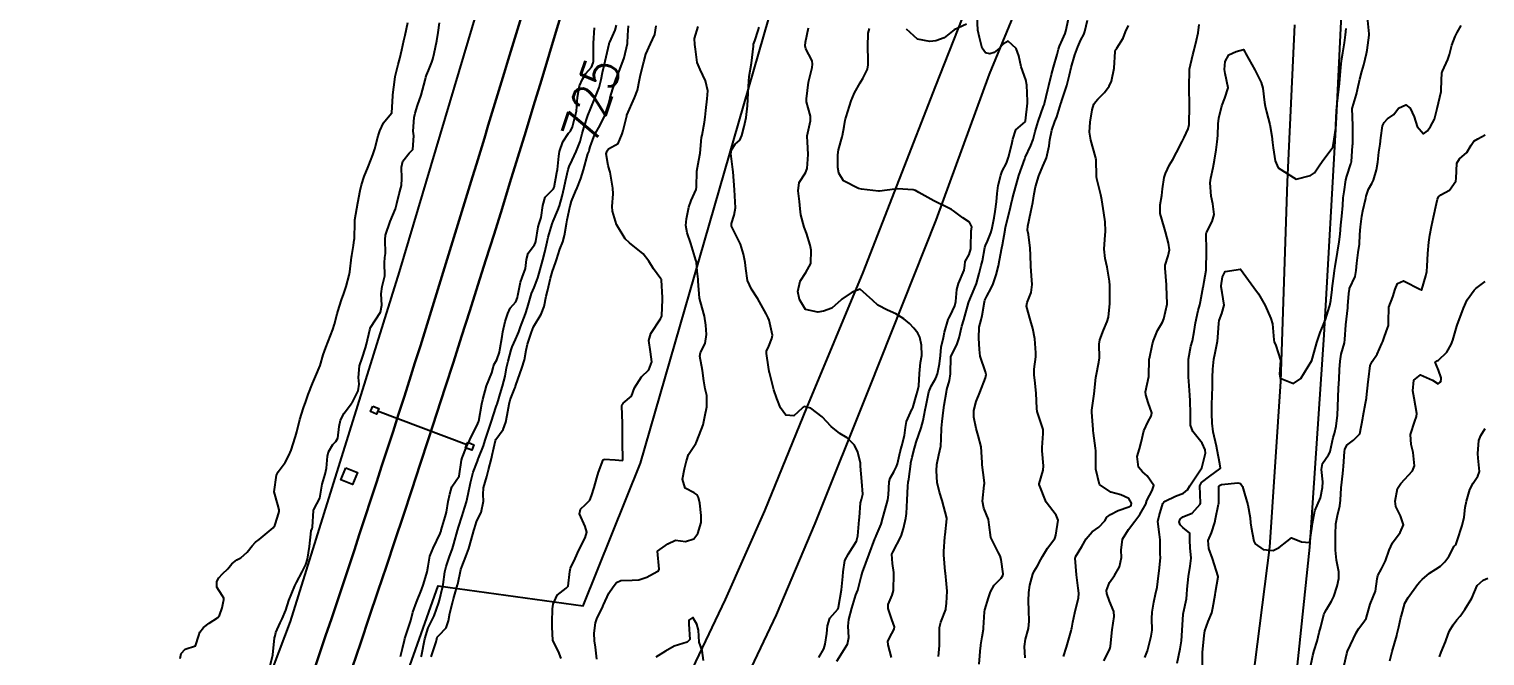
# Model space of a CAD drawing. Header units: metres. Extents: x 318500 to 325275, y 7408834 to 7428799.
# Drawn here: x 321643.6 to 321804.4, y 7416107.5 to 7416176.7 of the extents above; entities that cross this region are included whole.
import ezdxf
from ezdxf.enums import TextEntityAlignment as Align

# ---------------------------------------------------------------- set-up
doc = ezdxf.new("R2010")
doc.units = ezdxf.units.M
doc.header["$MEASUREMENT"] = 0
for name, color, linetype in [('Armário', 45, 'Continuous'), ('Cotas', 45, 'Continuous'), ('Curvas de Nivel 1m', 11, 'Continuous'), ('Curvas de Nivel 5m', 15, 'Continuous'), ('Divisas', 45, 'Continuous'), ('Linha Férrea', 20, 'Continuous'), ('Pórticos', 45, 'Continuous'), ('Vias Primárias', 230, 'Continuous')]:
    doc.layers.add(name, color=color, linetype=linetype)
doc.styles.add('Style-STANDARD', font='STANDARD.shx')

msp = doc.modelspace()

# ---------------------------------------------------------------- linework, layer by layer
at = {"layer": 'Armário'}
msp.add_lwpolyline([(321678.55, 7416128.3), (321679.83, 7416127.78), (321679.29, 7416126.46), (321678.02, 7416126.97)], close=True, dxfattribs=at)
at = {"layer": 'Curvas de Nivel 1m', "flags": 128}
for points, elevation in [([(321744.02, 7416107.47), (321744.12, 7416108.67), (321744.12, 7416109.39), (321744.14, 7416110.67), (321744.27, 7416111.26), (321744.83, 7416112.66), (321744.84, 7416112.71), (321744.9, 7416113.33), (321744.98, 7416114.66), (321744.92, 7416115.47), (321744.78, 7416116.66), (321744.76, 7416116.85), (321744.6, 7416118.66), (321744.6, 7416119.04), (321744.74, 7416120.66), (321744.76, 7416120.9), (321744.96, 7416122.66), (321744.95, 7416122.73), (321744.41, 7416124.67), (321744.14, 7416125.59), (321743.89, 7416126.67), (321743.79, 7416127.97), (321743.85, 7416128.67), (321744.07, 7416129.72), (321744.27, 7416130.67), (321744.32, 7416131.48), (321744.36, 7416132.67), (321744.43, 7416133.4), (321744.57, 7416134.67), (321744.64, 7416135.21), (321744.89, 7416136.66), (321744.95, 7416136.92), (321745.22, 7416137.91), (321745.34, 7416138.66), (321745.38, 7416140.54), (321745.41, 7416140.66), (321746.04, 7416141.88), (321746.29, 7416142.64), (321746.6, 7416143.94), (321746.81, 7416144.64), (321746.93, 7416145.02), (321747.34, 7416146.5), (321747.37, 7416146.6), (321747.38, 7416146.63), (321747.98, 7416148), (321748.21, 7416148.62), (321748.53, 7416149.76), (321748.75, 7416150.61), (321748.87, 7416151.14), (321749.15, 7416152.6), (321749.2, 7416152.82), (321749.43, 7416153.31), (321749.82, 7416154.22), (321749.93, 7416154.6), (321750.18, 7416155.88), (321750.3, 7416156.59), (321750.44, 7416157.64), (321750.52, 7416158.59), (321750.63, 7416159.47), (321750.91, 7416160.59), (321751.07, 7416161.05), (321751.54, 7416161.93), (321751.77, 7416162.58), (321752.12, 7416164.02), (321752.24, 7416164.57), (321752.55, 7416165.61), (321753.61, 7416166.49), (321753.63, 7416166.53), (321753.64, 7416166.55), (321753.65, 7416166.59), (321753.84, 7416168.55), (321753.85, 7416168.76), (321753.77, 7416170.55), (321753.67, 7416171.11), (321753.16, 7416172.56), (321752.91, 7416173.77), (321752.62, 7416174.57), (321751.72, 7416175.4), (321751.2, 7416175.11), (321750.74, 7416174.59), (321750.16, 7416174.14), (321749.7, 7416174.01), (321749.21, 7416174.11), (321748.83, 7416174.61), (321748.55, 7416175.8), (321748.37, 7416176.62), (321748.29, 7416178.1)], 732), ([(321748.53, 7416106.6), (321748.68, 7416108.45), (321748.7, 7416108.6), (321748.71, 7416108.73), (321748.85, 7416109.64), (321748.98, 7416110.48), (321748.99, 7416110.6), (321749.09, 7416112.39), (321749.13, 7416112.6), (321749.56, 7416113.94), (321749.77, 7416114.59), (321750.19, 7416115.32), (321750.93, 7416116.1), (321751.13, 7416116.39), (321751.15, 7416116.58), (321750.96, 7416118.15), (321750.85, 7416118.58), (321750.66, 7416118.9), (321749.79, 7416120.59), (321749.62, 7416121.99), (321749.53, 7416122.59), (321749.04, 7416123.84), (321748.88, 7416124.6), (321749.07, 7416126.37), (321749.12, 7416126.55), (321749.12, 7416126.6), (321749.08, 7416126.93), (321748.85, 7416128.6), (321748.85, 7416128.86), (321748.72, 7416130.61), (321748.39, 7416131.86), (321748.18, 7416132.61), (321747.92, 7416133.87), (321747.91, 7416134.62), (321748.2, 7416135.61), (321748.59, 7416136.61), (321749.23, 7416138.21), (321749.3, 7416138.6), (321749.23, 7416138.9), (321748.62, 7416140.61), (321748.54, 7416141.34), (321748.46, 7416142.61), (321748.52, 7416143.83), (321748.72, 7416144.61), (321748.84, 7416145.09), (321749.09, 7416146.6), (321749.15, 7416146.8), (321749.35, 7416147.24), (321749.84, 7416148.12), (321750.06, 7416148.59), (321750.38, 7416149.59), (321750.64, 7416150.59), (321750.76, 7416151.22), (321751.03, 7416152.58), (321751.09, 7416152.92), (321751.37, 7416154.58), (321751.38, 7416154.65), (321751.45, 7416154.99), (321751.86, 7416156.57), (321752.17, 7416157.89), (321752.35, 7416158.57), (321752.59, 7416159.49), (321752.88, 7416160.56), (321753.55, 7416162.42), (321753.61, 7416162.55), (321754.24, 7416163.87), (321754.47, 7416164.54), (321754.71, 7416165.41), (321755.05, 7416166.53), (321755.63, 7416168.2), (321755.72, 7416168.43), (321755.75, 7416168.52), (321756.11, 7416170.06), (321756.21, 7416170.51), (321756.49, 7416171.7), (321756.71, 7416172.51), (321757.14, 7416173.94), (321757.29, 7416174.51), (321757.38, 7416174.84), (321757.73, 7416175.59), (321758, 7416176.23), (321758.08, 7416176.49), (321758.4, 7416177.85)], 733), ([(321770.4, 7416106.73), (321770.72, 7416108.31), (321770.85, 7416109.19), (321770.95, 7416110.31), (321771.06, 7416112.14), (321771.08, 7416112.31), (321771.4, 7416113.82), (321771.45, 7416114.3), (321771.49, 7416114.87), (321771.64, 7416116.3), (321771.83, 7416117.43), (321771.95, 7416118.3), (321771.84, 7416119.44), (321771.8, 7416120.3), (321771.77, 7416121.06), (321771.01, 7416121.7), (321770.7, 7416122), (321770.62, 7416122.32), (321770.71, 7416122.63), (321771.03, 7416122.87), (321772.05, 7416123.28), (321772.94, 7416124.28), (321772.95, 7416124.39), (321772.89, 7416126.28), (321773.08, 7416126.68), (321774.01, 7416127.35), (321775.1, 7416128.18), (321775.16, 7416128.26), (321775.11, 7416128.72), (321774.82, 7416130.26), (321774.72, 7416130.68), (321774.35, 7416132.27), (321774.24, 7416133.2), (321774.2, 7416134.27), (321774.21, 7416135.25), (321774.26, 7416136.27), (321774.28, 7416137.21), (321774.3, 7416138.27), (321774.34, 7416139.18), (321774.43, 7416140.27), (321774.57, 7416140.97), (321774.83, 7416142.26), (321774.88, 7416142.68), (321774.99, 7416144.26), (321775.04, 7416144.54), (321775.33, 7416145.33), (321775.58, 7416146.26), (321775.36, 7416147.63), (321775.25, 7416148.26), (321775.25, 7416148.38), (321775.39, 7416149.36), (321775.7, 7416149.95), (321777.4, 7416150.23), (321778.85, 7416148.21), (321779.36, 7416147.51), (321780.12, 7416146.19), (321780.75, 7416144.76), (321780.91, 7416144.18), (321781.08, 7416142.4), (321781.11, 7416142.18), (321781.28, 7416141.78), (321781.81, 7416140.17), (321781.69, 7416138.62), (321781.75, 7416138.17), (321783.23, 7416137.6), (321784.05, 7416138.14), (321785.26, 7416140.12), (321785.7, 7416141.7), (321785.82, 7416142.11), (321786.2, 7416143.22), (321786.55, 7416144.11), (321786.76, 7416144.67), (321787.21, 7416146.1), (321787.24, 7416146.2), (321787.35, 7416146.77), (321787.49, 7416147.98), (321787.5, 7416148.1), (321787.73, 7416149.76), (321787.77, 7416150.09), (321787.84, 7416150.53), (321788.09, 7416152.09), (321788.27, 7416153.25), (321788.38, 7416154.09), (321788.48, 7416155.07), (321788.57, 7416156.08), (321788.67, 7416157.26), (321788.74, 7416158.08), (321788.83, 7416158.76), (321789.02, 7416160.08), (321789.11, 7416160.5), (321789.56, 7416161.85), (321789.62, 7416162.01), (321789.63, 7416162.07), (321789.77, 7416163.87), (321789.78, 7416164.07), (321789.78, 7416165.89), (321789.78, 7416166.07), (321789.73, 7416167.97), (321789.74, 7416168.07), (321790.18, 7416169.54), (321790.31, 7416170.06), (321790.55, 7416171.19), (321790.78, 7416172.06), (321790.99, 7416172.77), (321791.31, 7416174.05), (321791.37, 7416174.41), (321791.6, 7416176.05), (321791.59, 7416176.2), (321791.41, 7416178.05)], 738), ([(321660.26, 7416107.24), (321660.36, 7416107.78), (321660.81, 7416108.25), (321661.95, 7416108.63), (321662.33, 7416109.76), (321662.44, 7416110.15), (321662.84, 7416110.64), (321663.47, 7416111.13), (321664.37, 7416111.73), (321664.6, 7416111.99), (321664.88, 7416112.83), (321665.05, 7416113.55), (321665.09, 7416113.72), (321665.08, 7416113.91), (321664.89, 7416114.18), (321664.29, 7416115.11), (321664.29, 7416115.73), (321664.51, 7416116.14), (321664.92, 7416116.57), (321665.51, 7416117.14), (321665.96, 7416117.7), (321666.53, 7416118.11), (321666.95, 7416118.35), (321667.67, 7416118.97), (321668.2, 7416119.68), (321668.57, 7416120.08), (321668.98, 7416120.37), (321670.52, 7416121.65), (321670.72, 7416121.92), (321671.01, 7416122.85), (321671.18, 7416123.47), (321671.2, 7416123.64), (321671.03, 7416124.2), (321670.65, 7416125.65), (321670.91, 7416127.48), (321670.97, 7416127.64), (321671, 7416127.71), (321671.07, 7416127.83), (321671.84, 7416128.88), (321672.27, 7416129.63), (321672.5, 7416130.24), (321672.97, 7416131.62), (321673.01, 7416131.74), (321673.14, 7416132.25), (321673.49, 7416133.61), (321673.87, 7416134.91), (321674.12, 7416135.61), (321674.4, 7416136.39), (321674.86, 7416137.6), (321675.22, 7416138.37), (321675.73, 7416139.58), (321676.07, 7416140.76), (321676.34, 7416141.57), (321676.6, 7416142.24), (321677.12, 7416143.56), (321677.3, 7416144.13), (321677.59, 7416145.28), (321677.66, 7416145.56), (321678.06, 7416146.82), (321678.32, 7416147.55), (321678.59, 7416148.31), (321678.91, 7416149.54), (321678.98, 7416149.94), (321679.18, 7416151.54), (321679.21, 7416151.72), (321679.41, 7416152.84), (321679.49, 7416153.46), (321679.5, 7416153.54), (321679.54, 7416155.44), (321679.55, 7416155.54), (321679.56, 7416155.65), (321679.89, 7416157.53), (321680.13, 7416158.89), (321680.29, 7416159.53), (321680.6, 7416160.44), (321681.02, 7416161.52), (321681.54, 7416162.83), (321681.76, 7416163.51), (321682.14, 7416164.93), (321682.3, 7416165.5), (321682.71, 7416166.38), (321683.61, 7416167.43), (321683.63, 7416167.46), (321683.63, 7416167.48), (321683.75, 7416169.36), (321683.76, 7416169.48), (321683.96, 7416171.17), (321684.02, 7416171.48), (321684.33, 7416172.82), (321684.51, 7416173.47), (321684.73, 7416174.44), (321684.96, 7416175.47), (321685.12, 7416176.06), (321685.4, 7416177.46)], 722), ([(321670.15, 7416106.29), (321670.48, 7416107.64), (321670.69, 7416109.51), (321670.72, 7416109.64), (321670.74, 7416109.73), (321670.84, 7416110.1), (321671.31, 7416111.17), (321671.54, 7416111.63), (321671.93, 7416112.57), (321672.27, 7416113.62), (321672.91, 7416115.26), (321673.02, 7416115.49), (321673.09, 7416115.61), (321673.73, 7416116.8), (321674.14, 7416117.6), (321674.34, 7416118.2), (321674.54, 7416119.59), (321674.72, 7416121.33), (321674.82, 7416121.59), (321674.86, 7416121.73), (321674.99, 7416123.59), (321674.99, 7416123.62), (321675.02, 7416123.68), (321675.67, 7416124.95), (321675.8, 7416125.58), (321675.96, 7416126.48), (321676.27, 7416127.57), (321676.42, 7416128.23), (321676.53, 7416129.57), (321676.63, 7416130.04), (321677.12, 7416130.86), (321677.47, 7416131.21), (321677.66, 7416131.55), (321677.83, 7416132.86), (321677.98, 7416133.55), (321678.39, 7416134.32), (321679.18, 7416135.4), (321679.24, 7416135.47), (321679.3, 7416135.54), (321679.93, 7416136.79), (321680.02, 7416137.53), (321679.96, 7416138.27), (321680.05, 7416139.53), (321680.37, 7416140.4), (321680.73, 7416141.52), (321680.84, 7416141.94), (321681.19, 7416143.51), (321681.29, 7416143.78), (321682.38, 7416145.49), (321682.55, 7416146.26), (321682.46, 7416147.49), (321682.56, 7416148.29), (321682.86, 7416149.49), (321682.83, 7416150.93), (321682.88, 7416151.49), (321682.93, 7416151.96), (321682.89, 7416153.49), (321682.95, 7416153.97), (321683.45, 7416155.48), (321684.03, 7416156.9), (321684.19, 7416157.47), (321684.44, 7416158.52), (321684.7, 7416159.47), (321684.76, 7416160.22), (321684.69, 7416161.47), (321684.84, 7416162.16), (321685.55, 7416163.03), (321685.94, 7416163.45), (321686.06, 7416164.96), (321686.01, 7416165.45), (321686.1, 7416166.95), (321686.21, 7416167.45), (321686.48, 7416168.3), (321686.87, 7416169.44), (321687.32, 7416171.1), (321687.39, 7416171.43), (321687.46, 7416171.64), (321687.67, 7416172.14), (321688.05, 7416173.06), (321688.15, 7416173.42), (321688.3, 7416174.03), (321688.61, 7416175.42), (321688.77, 7416176.37), (321688.92, 7416177.41)], 723), ([(321684.59, 7416107.45), (321684.82, 7416108.32), (321685.02, 7416109.26), (321685.07, 7416109.45), (321685.53, 7416110.77), (321685.73, 7416111.44), (321685.97, 7416112.35), (321686.35, 7416113.44), (321686.9, 7416114.8), (321687.13, 7416115.43), (321687.54, 7416116.81), (321687.65, 7416117.42), (321687.84, 7416118.54), (321688.19, 7416119.41), (321688.99, 7416121.03), (321689.08, 7416121.31), (321689.1, 7416121.4), (321689.54, 7416122.86), (321689.66, 7416123.39), (321689.87, 7416124.56), (321690.04, 7416125.39), (321690.26, 7416126.18), (321691.07, 7416127.35), (321691.08, 7416127.38), (321691.35, 7416129.12), (321691.41, 7416129.38), (321691.87, 7416130.61), (321692.25, 7416131.36), (321693.15, 7416133.17), (321693.21, 7416133.35), (321693.23, 7416133.42), (321693.58, 7416135.34), (321693.68, 7416135.84), (321694.1, 7416137.34), (321694.67, 7416138.78), (321694.83, 7416139.33), (321694.91, 7416139.65), (321695.24, 7416140.21), (321695.52, 7416141.06), (321695.57, 7416141.32), (321695.82, 7416142.78), (321695.91, 7416143.31), (321696.17, 7416144.44), (321696.46, 7416145.31), (321696.71, 7416145.92), (321697.33, 7416146.63), (321697.53, 7416147.11), (321697.57, 7416147.3), (321697.86, 7416148.79), (321698.03, 7416149.29), (321698.39, 7416150.29), (321698.53, 7416151.28), (321698.7, 7416151.98), (321699.41, 7416152.89), (321699.52, 7416153.16), (321699.54, 7416153.27), (321699.8, 7416154.91), (321699.9, 7416155.26), (321700.13, 7416155.93), (321700.32, 7416157.26), (321700.56, 7416158.18), (321701.5, 7416159.1), (321701.55, 7416159.19), (321701.56, 7416159.24), (321701.88, 7416160.88), (321701.92, 7416161.24), (321702.08, 7416162.7), (321702.17, 7416163.23), (321702.51, 7416164.28), (321703.17, 7416165.22), (321703.36, 7416165.44), (321703.59, 7416165.95), (321703.86, 7416166.96), (321703.94, 7416167.22), (321704.05, 7416167.65), (321704.14, 7416169.21), (321704.38, 7416170.47), (321704.69, 7416171.2), (321705.05, 7416171.82), (321705.68, 7416172.53), (321705.86, 7416173.01), (321705.9, 7416173.19), (321705.93, 7416173.42), (321705.92, 7416175.19), (321706.04, 7416176.88)], 724), ([(321687.97, 7416107.41), (321688.52, 7416109.09), (321688.6, 7416109.4), (321688.66, 7416109.57), (321688.84, 7416109.76), (321689.63, 7416110.6), (321689.88, 7416111.39), (321690.03, 7416112.23), (321690.34, 7416113.39), (321690.46, 7416113.82), (321690.9, 7416115.38), (321690.9, 7416115.4), (321690.91, 7416115.45), (321691.26, 7416117.05), (321691.36, 7416117.37), (321691.83, 7416118.5), (321692.14, 7416119.36), (321692.59, 7416120.96), (321692.7, 7416121.35), (321692.77, 7416121.58), (321693, 7416122.32), (321693.33, 7416123.03), (321693.5, 7416123.34), (321693.78, 7416124.6), (321693.73, 7416125.34), (321693.78, 7416126.06), (321694.12, 7416127.33), (321694.33, 7416128.08), (321694.64, 7416129.33), (321694.73, 7416129.7), (321695.09, 7416131.32), (321695.13, 7416131.41), (321695.94, 7416132.51), (321696.22, 7416133.31), (321696.38, 7416134.09), (321696.59, 7416135.31), (321696.71, 7416135.78), (321697.21, 7416137.08), (321697.28, 7416137.23), (321697.31, 7416137.3), (321697.34, 7416137.43), (321698, 7416139.29), (321698.3, 7416140.22), (321698.47, 7416141.28), (321698.62, 7416141.93), (321699.05, 7416143.27), (321699.3, 7416143.85), (321700.12, 7416145.26), (321700.46, 7416146.11), (321700.7, 7416147.25), (321700.82, 7416147.78), (321701.17, 7416149.24), (321701.38, 7416150), (321701.7, 7416150.92), (321701.81, 7416151.24), (321702.21, 7416152.43), (321702.52, 7416153.23), (321702.71, 7416153.95), (321702.92, 7416155.23), (321703.01, 7416155.67), (321703.34, 7416157.22), (321703.37, 7416157.33), (321703.48, 7416157.71), (321703.92, 7416158.79), (321704.1, 7416159.21), (321704.5, 7416160.22), (321704.8, 7416161.2), (321705.3, 7416162.95), (321705.4, 7416163.19), (321705.44, 7416163.31), (321705.56, 7416163.74), (321705.94, 7416164.82), (321706.1, 7416165.18), (321706.64, 7416166.13), (321707.18, 7416167.17), (321707.62, 7416168.53), (321707.74, 7416169.05), (321707.77, 7416169.16), (321708.2, 7416170.61), (321708.39, 7416171.15), (321708.75, 7416172.07), (321709.16, 7416173.15), (321709.29, 7416173.55), (321709.67, 7416175.14), (321709.68, 7416175.17), (321709.72, 7416176.07), (321709.79, 7416177.08)], 726), ([(321702.33, 7416107.22), (321702.06, 7416107.99), (321701.44, 7416109.23), (321701.34, 7416110.74), (321701.35, 7416111.24), (321701.4, 7416112.72), (321701.47, 7416113.23), (321701.9, 7416114.23), (321702.91, 7416115), (321703.1, 7416115.22), (321703.3, 7416116.85), (321703.39, 7416117.21), (321703.89, 7416118.27), (321704.3, 7416119.2), (321704.98, 7416120.55), (321705.16, 7416121.19), (321705, 7416121.8), (321704.37, 7416123.2), (321704.49, 7416123.73), (321705.04, 7416124.25), (321705.51, 7416124.72), (321705.71, 7416125.18), (321706, 7416126.12), (321706.28, 7416127.17), (321706.45, 7416127.8), (321706.99, 7416129.16), (321707.04, 7416129.22), (321707.1, 7416129.23), (321708.3, 7416129.15), (321709.1, 7416129.11), (321709.12, 7416129.12), (321709.15, 7416129.14), (321709.13, 7416131.14), (321709.11, 7416133.14), (321709.11, 7416133.18), (321709.06, 7416135.14), (321709.07, 7416135.26), (321709.18, 7416135.44), (321710.11, 7416136.21), (321710.46, 7416137.12), (321711.22, 7416138.32), (321712.03, 7416139.1), (321712.36, 7416139.97), (321712.2, 7416141.1), (321712.04, 7416142.34), (321712.24, 7416143.1), (321713.31, 7416144.72), (321713.44, 7416144.95), (321713.47, 7416145.08), (321713.54, 7416146.87), (321713.53, 7416147.08), (321713.43, 7416149.02), (321713.42, 7416149.08), (321713.37, 7416149.17), (321712.56, 7416150.27), (321712.02, 7416151.1), (321711.4, 7416151.9), (321709.9, 7416153.13), (321709.43, 7416153.58), (321708.46, 7416155.15), (321708, 7416156.62), (321707.98, 7416157.15), (321708.09, 7416158.55), (321708.06, 7416159.15), (321707.74, 7416160.94), (321707.69, 7416161.16), (321707.54, 7416161.68), (321707.33, 7416162.95), (321707.37, 7416163.16), (321707.42, 7416163.3), (321707.56, 7416163.5), (321708.63, 7416164.08), (321709.07, 7416165.15), (321709.19, 7416165.54), (321709.59, 7416167.14), (321709.59, 7416167.16), (321709.61, 7416167.24), (321710.44, 7416169.13), (321710.77, 7416169.99), (321711.01, 7416171.12), (321711.12, 7416171.66), (321711.46, 7416173.11), (321711.7, 7416173.96), (321712.22, 7416175.1), (321712.69, 7416176.14), (321712.84, 7416177.09)], 727), ([(321706.29, 7416107.17), (321706.12, 7416108.47), (321706.01, 7416109.17), (321705.99, 7416110.03), (321706.14, 7416111.17), (321706.33, 7416111.71), (321706.89, 7416112.88), (321706.98, 7416113.07), (321707.01, 7416113.16), (321707.6, 7416114.46), (321708.07, 7416115.15), (321708.46, 7416115.61), (321708.92, 7416115.85), (321710.17, 7416115.87), (321710.92, 7416115.93), (321711.81, 7416116.21), (321712.94, 7416116.84), (321713.08, 7416116.93), (321713.18, 7416117.08), (321712.97, 7416119.08), (321714.13, 7416119.91), (321714.98, 7416120.28), (321716.08, 7416120.15), (321716.98, 7416120.45), (321717.44, 7416121.02), (321717.8, 7416122.23), (321717.79, 7416123.02), (321717.67, 7416124.39), (321717.52, 7416125.02), (321717.35, 7416125.32), (321717.05, 7416125.51), (321716.05, 7416126.03), (321715.75, 7416127.05), (321715.97, 7416128.16), (321716.18, 7416129.04), (321716.41, 7416129.74), (321717.13, 7416130.86), (321717.2, 7416130.96), (321717.24, 7416131.03), (321717.34, 7416131.24), (321718.02, 7416133.02), (321718.23, 7416133.95), (321718.42, 7416135.01), (321718.45, 7416136.26), (321718.25, 7416137.01), (321718.1, 7416137.9), (321717.97, 7416139.02), (321717.65, 7416140.63), (321717.73, 7416141.02), (321718.26, 7416142.03), (321718.39, 7416143.01), (321718.32, 7416144.03), (321718.18, 7416145.02), (321717.73, 7416146.63), (321717.64, 7416147.03), (321717.49, 7416148.9), (321717.48, 7416149.03), (321717.47, 7416149.12), (321717.38, 7416149.99), (321717.3, 7416150.94), (321717.28, 7416151.03), (321717.21, 7416151.22), (321716.67, 7416153.04), (321716.27, 7416154.22), (321716.11, 7416155.05), (321716.19, 7416155.78), (321716.46, 7416157.05), (321716.71, 7416157.82), (321717.24, 7416159.03), (321717.28, 7416159.26), (321717.33, 7416161.03), (321717.54, 7416162.25), (321717.68, 7416163.03), (321717.85, 7416164.75), (321717.9, 7416165.03), (321718.18, 7416166.45), (321718.26, 7416167.02), (321718.32, 7416167.73), (321718.46, 7416169.02), (321718.53, 7416169.91), (321718.3, 7416171.02), (321717.68, 7416172.27), (321717.38, 7416173.03), (321717.17, 7416174.5), (321717.11, 7416175.04), (321717.06, 7416175.7), (321717.48, 7416177.03)], 728), ([(321730.82, 7416107.36), (321731.35, 7416108.31), (321731.51, 7416108.83), (321731.68, 7416110), (321731.78, 7416110.83), (321732.02, 7416111.68), (321732.89, 7416112.67), (321732.95, 7416112.76), (321732.96, 7416112.82), (321732.99, 7416112.91), (321733.31, 7416114.81), (321733.47, 7416116.28), (321733.5, 7416116.81), (321733.69, 7416118.07), (321734.07, 7416118.8), (321734.98, 7416120.17), (321735.13, 7416120.79), (321735.26, 7416122.54), (321735.28, 7416122.79), (321735.41, 7416124.42), (321735.5, 7416124.78), (321735.66, 7416125.39), (321735.57, 7416126.78), (321735.42, 7416128.46), (321735.4, 7416128.79), (321735.12, 7416130.03), (321734.74, 7416130.8), (321733.92, 7416131.59), (321733.14, 7416132.09), (321732.18, 7416132.83), (321731.17, 7416133.9), (321729.92, 7416134.86), (321729.18, 7416135.04), (321729.08, 7416134.98), (321728.98, 7416134.87), (321728.04, 7416134.01), (321727.17, 7416134.09), (321726.58, 7416134.91), (321726.18, 7416135.93), (321725.85, 7416136.91), (321725.35, 7416138.8), (321725.32, 7416138.92), (321725.24, 7416139.39), (321725.02, 7416140.92), (321725.03, 7416141.16), (321725.27, 7416141.7), (321725.63, 7416142.57), (321725.67, 7416142.92), (321725.31, 7416144.58), (321725.22, 7416144.83), (321725.16, 7416144.92), (321724.97, 7416145.27), (321724.06, 7416146.94), (321723.36, 7416148.02), (321722.94, 7416148.96), (321722.73, 7416150.31), (321722.66, 7416150.96), (321722.49, 7416151.88), (321722.15, 7416152.97), (321721.44, 7416154.39), (321721.17, 7416154.98), (321721.16, 7416155.28), (321721.46, 7416156.2), (321721.6, 7416156.98), (321721.5, 7416158.98), (321721.33, 7416160.98), (321721.31, 7416161.21), (321721.09, 7416162.98), (321721.14, 7416163.4), (321721.57, 7416164.01), (321722.08, 7416164.47), (321722.3, 7416164.97), (321722.57, 7416165.99), (321722.79, 7416166.96), (321722.91, 7416168.24), (321722.95, 7416168.96), (321723.03, 7416170.34), (321723.06, 7416170.96), (321723.12, 7416171.5), (321723.36, 7416172.95), (321723.58, 7416174.83), (321723.59, 7416174.95), (321723.6, 7416175.06), (321723.72, 7416175.44), (321724.09, 7416176.59), (321724.2, 7416176.94)], 729), ([(321738.82, 7416107.34), (321738.45, 7416108.74), (321738.42, 7416109.16), (321738.85, 7416109.99), (321739.12, 7416110.47), (321739.15, 7416110.74), (321738.87, 7416111.53), (321738.45, 7416112.74), (321738.45, 7416113.19), (321738.9, 7416114.21), (321739.04, 7416114.74), (321739.09, 7416116.59), (321739.08, 7416116.74), (321738.95, 7416117.72), (321738.87, 7416118.74), (321738.89, 7416118.82), (321738.97, 7416118.97), (321739.9, 7416120.73), (321740.16, 7416121.57), (321740.4, 7416122.72), (321740.5, 7416123.25), (321740.57, 7416124.72), (321740.62, 7416126.27), (321740.68, 7416126.72), (321740.75, 7416127.04), (321740.96, 7416128.71), (321740.98, 7416128.84), (321741.11, 7416129.45), (321741.39, 7416130.45), (321741.44, 7416130.71), (321741.54, 7416131.11), (321742.11, 7416132.7), (321742.34, 7416133.52), (321742.56, 7416134.69), (321742.66, 7416135.22), (321742.97, 7416136.68), (321743.22, 7416137.29), (321743.72, 7416138.18), (321743.91, 7416138.67), (321744.15, 7416139.76), (321744.23, 7416140.67), (321744.33, 7416141.61), (321744.56, 7416142.67), (321744.69, 7416143.27), (321745.1, 7416144.66), (321745.17, 7416144.81), (321745.32, 7416145.06), (321745.83, 7416146.16), (321745.93, 7416146.65), (321746.05, 7416147.96), (321746.25, 7416148.65), (321746.86, 7416150.11), (321746.94, 7416150.64), (321746.97, 7416151.07), (321747.41, 7416151.83), (321747.59, 7416152.46), (321747.61, 7416152.63), (321747.62, 7416154.46), (321747.65, 7416154.63), (321747.7, 7416154.88), (321747.46, 7416155.41), (321746.72, 7416155.9), (321745.68, 7416156.66), (321745.47, 7416156.8), (321745.22, 7416156.91), (321743.49, 7416157.75), (321741.86, 7416158.7), (321741.5, 7416158.9), (321741.23, 7416158.98), (321739.51, 7416159.08), (321739.21, 7416159.04), (321737.5, 7416158.85), (321737.41, 7416158.85), (321735.5, 7416159.05), (321735.18, 7416159.12), (321733.52, 7416159.99), (321733, 7416160.83), (321732.92, 7416161.45), (321732.92, 7416162.83), (321732.99, 7416163.39), (321733.39, 7416164.82), (321733.42, 7416164.98), (321733.6, 7416165.97), (321733.73, 7416166.69), (321733.76, 7416166.82), (321733.83, 7416167.03), (321734.38, 7416168.81), (321734.76, 7416169.68), (321735.37, 7416170.79), (321735.48, 7416170.98), (321735.67, 7416171.29), (321736.17, 7416172.3), (321736.25, 7416172.78), (321736.26, 7416173.35), (321736.22, 7416174.78), (321736.25, 7416176.26), (321736.39, 7416176.78)], 731), ([(321747.11, 7416177.28), (321745.74, 7416176.66), (321744.64, 7416175.76), (321743.72, 7416175.43), (321743.06, 7416175.35), (321741.72, 7416175.6), (321740.5, 7416176.73)], 732), ([(321753.61, 7416107.32), (321753.54, 7416108.54), (321753.65, 7416109.35), (321753.96, 7416110.53), (321754.04, 7416111.36), (321753.99, 7416112.53), (321753.96, 7416113.6), (321754, 7416114.53), (321754.12, 7416115.33), (321754.44, 7416116.53), (321754.6, 7416116.87), (321754.95, 7416117.47), (321755.33, 7416118.15), (321755.51, 7416118.51), (321756.07, 7416119.42), (321756.87, 7416120.5), (321756.92, 7416120.58), (321757, 7416120.86), (321757.23, 7416122.5), (321757.03, 7416123.04), (321755.9, 7416124.51), (321755.15, 7416126.44), (321755.15, 7416126.52), (321755.57, 7416128.04), (321755.61, 7416128.51), (321755.47, 7416130.17), (321755.46, 7416130.52), (321755.59, 7416132.07), (321755.57, 7416132.52), (321755.17, 7416133.73), (321754.92, 7416134.52), (321754.87, 7416134.84), (321754.82, 7416136.53), (321754.68, 7416137.98), (321754.58, 7416138.53), (321754.58, 7416139.19), (321754.78, 7416140.53), (321754.79, 7416141), (321754.66, 7416142.53), (321754.43, 7416143.66), (321754.18, 7416144.54), (321753.75, 7416146.13), (321753.81, 7416146.54), (321754.27, 7416147.63), (321754.36, 7416148.54), (321754.31, 7416149.47), (321754.23, 7416150.54), (321754.18, 7416151.77), (321754.14, 7416152.54), (321753.95, 7416154.04), (321753.87, 7416154.54), (321753.88, 7416154.97), (321754.22, 7416156.54), (321754.45, 7416157.57), (321754.58, 7416158.53), (321754.73, 7416159.32), (321755.12, 7416160.53), (321755.54, 7416161.61), (321755.83, 7416162.24), (321755.95, 7416162.52), (321756.25, 7416163.84), (321756.33, 7416164.51), (321756.55, 7416165.56), (321756.88, 7416166.51), (321757.08, 7416167.04), (321757.54, 7416168.5), (321757.56, 7416168.57), (321757.63, 7416168.83), (321758.19, 7416170.49), (321758.51, 7416171.66), (321758.69, 7416172.48), (321759.1, 7416173.88), (321759.32, 7416174.48), (321759.42, 7416174.77), (321759.73, 7416175.54), (321760.06, 7416176.14), (321760.2, 7416176.47), (321760.49, 7416177.73)], 734), ([(321762.28, 7416106.97), (321762.83, 7416108.04), (321762.95, 7416108.3), (321762.99, 7416108.42), (321763.03, 7416108.6), (321763.22, 7416110.41), (321763.42, 7416111.88), (321763.38, 7416112.41), (321762.91, 7416113.57), (321762.61, 7416114.42), (321762.59, 7416114.75), (321762.93, 7416115.63), (321763.46, 7416116.41), (321764.01, 7416117.35), (321764.22, 7416118.4), (321764.19, 7416119.19), (321764.35, 7416120.4), (321765.01, 7416121.49), (321765.7, 7416122.38), (321766.26, 7416123.14), (321766.95, 7416124.36), (321766.98, 7416124.43), (321767.05, 7416124.66), (321767.63, 7416125.8), (321767.82, 7416126.35), (321767.09, 7416127.4), (321766.55, 7416127.83), (321766.1, 7416128.37), (321765.98, 7416129.52), (321766.22, 7416130.37), (321766.42, 7416131.09), (321766.71, 7416132.37), (321767.17, 7416133.39), (321767.53, 7416134), (321767.58, 7416134.36), (321767.2, 7416135.51), (321766.92, 7416136.36), (321766.9, 7416136.68), (321767.24, 7416138.36), (321767.31, 7416140.31), (321767.32, 7416140.36), (321767.68, 7416141.96), (321767.78, 7416142.36), (321768.23, 7416143.43), (321768.76, 7416144.35), (321768.92, 7416144.75), (321769.28, 7416146.34), (321769.29, 7416146.4), (321769.22, 7416148.34), (321769.21, 7416148.5), (321769.05, 7416150.34), (321769.07, 7416150.67), (321769.41, 7416151.68), (321769.53, 7416152.34), (321769.43, 7416153.09), (321769.1, 7416154.34), (321768.94, 7416154.86), (321768.52, 7416156.35), (321768.5, 7416157.34), (321768.68, 7416158.35), (321768.77, 7416159.08), (321768.95, 7416160.35), (321769.08, 7416160.8), (321769.54, 7416161.74), (321769.91, 7416162.33), (321770.33, 7416163.1), (321770.93, 7416164.32), (321771.15, 7416164.75), (321771.6, 7416165.71), (321771.72, 7416166.19), (321771.73, 7416166.31), (321771.75, 7416168.19), (321771.75, 7416168.31), (321771.71, 7416170.26), (321771.72, 7416170.31), (321771.76, 7416172.24), (321771.76, 7416172.31), (321772.12, 7416173.89), (321772.24, 7416174.3), (321772.54, 7416175.49), (321772.69, 7416176.3), (321772.83, 7416177.22)], 736), ([(321766.83, 7416107.36), (321767.11, 7416108.08), (321767.19, 7416108.36), (321767.52, 7416109.68), (321767.61, 7416110.35), (321767.59, 7416111.64), (321767.63, 7416112.35), (321767.82, 7416113.44), (321768.01, 7416114.35), (321768.16, 7416115.11), (321768.33, 7416116.35), (321768.4, 7416116.9), (321768.53, 7416118.34), (321768.52, 7416118.8), (321768.5, 7416120.35), (321768.44, 7416120.91), (321768.25, 7416122.35), (321768.39, 7416122.99), (321768.82, 7416124.34), (321768.9, 7416124.5), (321769.05, 7416124.62), (321770.22, 7416125.17), (321771.07, 7416125.49), (321771.53, 7416125.85), (321771.79, 7416126.3), (321773.1, 7416128.28), (321773.51, 7416129.89), (321773.47, 7416130.28), (321773.14, 7416131.01), (321772.12, 7416132.3), (321771.85, 7416132.99), (321771.85, 7416134.3), (321771.83, 7416135.67), (321771.79, 7416136.3), (321771.67, 7416137.87), (321771.64, 7416138.3), (321771.62, 7416138.68), (321771.63, 7416140.3), (321771.89, 7416141.7), (321772.07, 7416142.3), (321772.27, 7416143.33), (321772.41, 7416144.29), (321772.71, 7416145.66), (321772.88, 7416146.29), (321772.97, 7416146.66), (321773.26, 7416148.28), (321773.28, 7416148.37), (321773.38, 7416148.85), (321773.58, 7416150.1), (321773.59, 7416150.28), (321773.62, 7416152.08), (321773.62, 7416152.28), (321773.6, 7416154.13), (321773.63, 7416154.28), (321774.26, 7416155.48), (321774.46, 7416156.27), (321774.32, 7416157.44), (321774.15, 7416158.27), (321774.03, 7416159.76), (321774.09, 7416160.27), (321774.36, 7416161.46), (321774.5, 7416162.27), (321774.69, 7416163.39), (321774.82, 7416164.27), (321774.87, 7416164.99), (321774.93, 7416166.27), (321775, 7416166.89), (321775.32, 7416168.26), (321775.65, 7416169.11), (321776.01, 7416170.25), (321775.68, 7416171.82), (321775.63, 7416172.26), (321775.7, 7416173.16), (321776.1, 7416173.87), (321776.91, 7416174.24), (321777.72, 7416174.48), (321777.85, 7416174.23), (321777.97, 7416173.98), (321778.96, 7416172.22), (321779.67, 7416170.83), (321779.86, 7416170.21), (321780.05, 7416168.61), (321780.1, 7416168.2), (321780.25, 7416167.58), (321780.63, 7416166.19), (321780.86, 7416164.92), (321780.92, 7416164.19), (321781, 7416163.61), (321781.22, 7416162.19), (321781.55, 7416161.41), (321783.53, 7416160.15), (321785.11, 7416160.56), (321785.54, 7416160.87), (321786.06, 7416161.62), (321786.42, 7416162.12), (321787.58, 7416163.7), (321787.67, 7416164.1), (321787.9, 7416165.8), (321787.93, 7416166.1), (321787.99, 7416167.73), (321788.01, 7416168.09), (321788.05, 7416168.5), (321788.24, 7416170.09), (321788.31, 7416170.73), (321788.42, 7416172.09), (321788.55, 7416173.25), (321788.68, 7416174.09), (321788.87, 7416175.22), (321788.98, 7416176.08), (321789.04, 7416176.79)], 737), ([(321773.18, 7416106.28), (321773.19, 7416107.92), (321773.22, 7416108.28), (321773.36, 7416109.77), (321773.43, 7416110.27), (321773.82, 7416111.32), (321774.22, 7416112.27), (321774.34, 7416112.82), (321774.58, 7416114.26), (321774.63, 7416114.55), (321774.91, 7416116.26), (321774.91, 7416116.3), (321774.29, 7416118.27), (321773.87, 7416119.39), (321773.8, 7416120.27), (321774.17, 7416121.11), (321774.55, 7416122.26), (321774.63, 7416122.66), (321774.97, 7416124.26), (321774.98, 7416124.34), (321774.98, 7416126.26), (321775.03, 7416126.31), (321775.08, 7416126.35), (321775.27, 7416126.45), (321777.08, 7416126.64), (321777.4, 7416126.55), (321777.6, 7416126.22), (321777.83, 7416125.45), (321778.21, 7416124.21), (321778.46, 7416122.78), (321778.49, 7416122.21), (321778.55, 7416121.74), (321778.86, 7416120.2), (321779, 7416119.9), (321779.89, 7416119.28), (321780.98, 7416119.14), (321781.66, 7416119.5), (321782.49, 7416120.16), (321783, 7416120.54), (321783.3, 7416120.44), (321784.12, 7416120.13), (321785, 7416120.03), (321785.03, 7416120.09), (321785.04, 7416120.12), (321785.31, 7416121.83), (321785.33, 7416122.12), (321785.6, 7416123.55), (321785.84, 7416124.11), (321786.21, 7416124.96), (321786.45, 7416126.11), (321786.46, 7416126.73), (321786.33, 7416128.11), (321786.44, 7416128.78), (321787.12, 7416129.72), (321787.25, 7416129.97), (321787.28, 7416130.1), (321787.63, 7416131.62), (321787.76, 7416132.09), (321787.96, 7416132.88), (321788.1, 7416134.09), (321788.13, 7416135.03), (321788.16, 7416136.09), (321788.21, 7416137.07), (321788.27, 7416138.08), (321788.31, 7416139.14), (321788.38, 7416140.08), (321788.52, 7416140.83), (321788.86, 7416142.08), (321788.92, 7416142.46), (321789, 7416144.07), (321789.23, 7416145.96), (321789.24, 7416146.07), (321789.25, 7416146.16), (321789.36, 7416147.55), (321789.41, 7416148.02), (321789.43, 7416148.07), (321790.04, 7416149.41), (321790.17, 7416150.06), (321790.23, 7416150.88), (321790.39, 7416152.06), (321790.51, 7416152.98), (321790.56, 7416154.06), (321790.62, 7416154.9), (321790.78, 7416156.06), (321790.89, 7416156.65), (321791.21, 7416158.05), (321791.27, 7416158.29), (321791.51, 7416159.04), (321791.89, 7416159.68), (321792.06, 7416160.04), (321792.4, 7416161.19), (321792.57, 7416162.03), (321792.66, 7416163.13), (321792.8, 7416164.03), (321792.89, 7416164.73), (321793.08, 7416166.03), (321793.24, 7416166.4), (321793.62, 7416166.82), (321794.33, 7416167.31), (321794.83, 7416168), (321795.64, 7416168.37), (321796.14, 7416167.98), (321796.56, 7416167.04), (321796.88, 7416165.98), (321797.6, 7416165.17), (321798.05, 7416165.51), (321798.37, 7416165.96), (321798.81, 7416166.77), (321799.11, 7416167.95), (321799.53, 7416169.82), (321799.56, 7416169.94), (321799.56, 7416170.04), (321799.64, 7416171.94), (321799.65, 7416171.98), (321799.69, 7416172.08), (321800.28, 7416173.37), (321800.47, 7416173.93), (321800.74, 7416174.94), (321801.08, 7416175.92), (321801.3, 7416176.36), (321801.76, 7416177.11)], 739), ([(321788.82, 7416106.49), (321789.12, 7416107.78), (321789.21, 7416108.06), (321789.53, 7416108.75), (321790.17, 7416110.05), (321790.4, 7416110.52), (321790.88, 7416111.12), (321791.27, 7416111.65), (321791.38, 7416112.04), (321791.7, 7416113.24), (321792.05, 7416114.03), (321792.29, 7416114.67), (321792.48, 7416116.02), (321792.57, 7416116.4), (321792.96, 7416117.14), (321793.27, 7416117.71), (321793.41, 7416118.01), (321793.82, 7416119.18), (321794.18, 7416120), (321795.01, 7416121.16), (321795.37, 7416121.98), (321795.04, 7416123), (321794.53, 7416124), (321794.46, 7416124.6), (321794.74, 7416126), (321795.09, 7416126.57), (321796.38, 7416127.97), (321796.59, 7416128.49), (321796.46, 7416129.97), (321796.24, 7416130.87), (321796.17, 7416131.97), (321796.64, 7416133.43), (321796.84, 7416133.97), (321796.85, 7416134.3), (321796.56, 7416135.97), (321796.41, 7416136.78), (321796.54, 7416137.97), (321797.25, 7416138.57), (321798.59, 7416137.95), (321799.23, 7416137.55), (321799.44, 7416137.73), (321799.53, 7416137.94), (321799.55, 7416138.24), (321799.25, 7416139.06), (321798.9, 7416139.94), (321799.1, 7416140.11), (321799.26, 7416140.19), (321800.16, 7416141.05), (321800.65, 7416141.92), (321800.82, 7416142.39), (321801.28, 7416143.91), (321801.32, 7416144.04), (321802.03, 7416145.9), (321802.43, 7416146.82), (321803.19, 7416147.89), (321803.28, 7416147.98), (321803.37, 7416148.08), (321804.4, 7416148.86)], 741), ([(321793.86, 7416106.97), (321794.13, 7416108), (321794.64, 7416109.77), (321794.7, 7416109.99), (321794.73, 7416110.13), (321794.87, 7416110.74), (321795.11, 7416111.77), (321795.15, 7416111.99), (321795.55, 7416113.34), (321795.91, 7416113.98), (321796.93, 7416115.42), (321797.18, 7416115.71), (321797.44, 7416115.96), (321798.26, 7416116.64), (321798.96, 7416117.09), (321799.46, 7416117.44), (321799.97, 7416117.92), (321800.39, 7416118.51), (321801, 7416119.64), (321801.12, 7416119.79), (321801.2, 7416119.91), (321801.3, 7416120.21), (321801.85, 7416121.9), (321802.08, 7416122.85), (321802.21, 7416123.89), (321802.33, 7416124.62), (321802.73, 7416125.89), (321803.09, 7416126.58), (321803.6, 7416127.37), (321803.78, 7416127.87), (321803.65, 7416129.35), (321803.6, 7416129.88), (321803.72, 7416131.31), (321803.93, 7416131.87), (321804.4, 7416132.63)], 742), ([(321799.36, 7416107.4), (321799.55, 7416107.93), (321800.02, 7416109.09), (321800.31, 7416109.92), (321800.48, 7416110.3), (321800.88, 7416110.95), (321801.29, 7416111.5), (321801.64, 7416111.9), (321802.16, 7416112.63), (321802.92, 7416113.88), (321803.53, 7416115.28), (321804.17, 7416115.87), (321804.7, 7416116.1)], 743), ([(321718.07, 7416107.01), (321717.92, 7416108.12), (321717.59, 7416109.02), (321717.5, 7416110.37), (321717.34, 7416111.02), (321716.87, 7416111.76), (321716.44, 7416111.47), (321716.45, 7416111.04), (321716.54, 7416109.33), (321716.26, 7416109.04), (321714.83, 7416108.58), (321713.85, 7416108.04), (321712.81, 7416107.38)], 728)]:
    msp.add_lwpolyline(points, dxfattribs=dict(at, elevation=elevation))
at = {"layer": 'Curvas de Nivel 5m', "flags": 128}
for points, elevation in [([(321686.88, 7416107.43), (321686.91, 7416107.53), (321687.28, 7416109.42), (321687.65, 7416110.62), (321688.07, 7416111.41), (321688.33, 7416111.95), (321688.82, 7416113.4), (321688.89, 7416113.66), (321689.23, 7416115.08), (321689.29, 7416115.4), (321689.51, 7416116.81), (321689.65, 7416117.39), (321689.98, 7416118.37), (321690.33, 7416119.39), (321690.47, 7416119.89), (321690.89, 7416121.38), (321690.91, 7416121.46), (321691, 7416121.73), (321691.4, 7416122.99), (321691.52, 7416123.37), (321691.87, 7416124.54), (321692.06, 7416125.36), (321692.34, 7416126.64), (321692.52, 7416127.36), (321692.63, 7416127.8), (321693.09, 7416129.01), (321693.19, 7416129.26), (321693.22, 7416129.35), (321693.75, 7416130.71), (321693.96, 7416131.34), (321694.35, 7416132.54), (321694.61, 7416133.33), (321695.18, 7416135.05), (321695.25, 7416135.25), (321695.26, 7416135.32), (321695.7, 7416136.82), (321695.85, 7416137.31), (321696.14, 7416138.39), (321696.31, 7416139.31), (321696.47, 7416140.08), (321696.82, 7416141.3), (321696.92, 7416141.65), (321697.28, 7416142.45), (321697.55, 7416143.03), (321697.65, 7416143.29), (321697.86, 7416143.86), (321698.4, 7416145.28), (321698.62, 7416145.98), (321698.99, 7416147.28), (321699.08, 7416147.54), (321699.35, 7416148.19), (321699.67, 7416148.96), (321699.76, 7416149.26), (321699.9, 7416149.79), (321700.32, 7416151.26), (321700.54, 7416152.11), (321700.81, 7416153.25), (321700.92, 7416153.76), (321701.34, 7416155.24), (321701.45, 7416155.52), (321701.98, 7416156.72), (321702.15, 7416157.23), (321702.44, 7416158.28), (321702.66, 7416159.23), (321702.82, 7416159.92), (321703.11, 7416161.22), (321703.21, 7416161.55), (321703.54, 7416162.24), (321704.01, 7416163.21), (321704.45, 7416164.33), (321704.68, 7416165.2), (321704.87, 7416165.93), (321705.3, 7416167.19), (321705.62, 7416168.01), (321706.11, 7416169.18), (321706.53, 7416170.29), (321706.76, 7416171.17), (321706.91, 7416171.93), (321707.19, 7416173.17), (321707.65, 7416175.1), (321707.66, 7416175.16), (321707.67, 7416175.2), (321707.71, 7416175.29), (321708.29, 7416176.6), (321708.44, 7416177.15)], 725), ([(321732.81, 7416106.92), (321733.97, 7416108.8), (321734.1, 7416109.54), (321734.04, 7416110.8), (321734.13, 7416111.54), (321734.45, 7416112.8), (321734.9, 7416114.25), (321735.11, 7416114.79), (321735.47, 7416116.24), (321735.63, 7416116.78), (321735.99, 7416117.74), (321736.36, 7416118.77), (321736.99, 7416120.44), (321737.09, 7416120.66), (321737.15, 7416120.76), (321737.7, 7416122.07), (321737.88, 7416122.75), (321738.12, 7416123.67), (321738.43, 7416124.75), (321738.51, 7416125.29), (321738.58, 7416126.74), (321738.67, 7416127.15), (321739.09, 7416127.86), (321739.39, 7416128.44), (321739.48, 7416128.73), (321739.79, 7416130.06), (321739.96, 7416130.73), (321740.26, 7416131.84), (321740.38, 7416132.72), (321740.49, 7416133.39), (321741.09, 7416134.71), (321741.13, 7416134.77), (321741.18, 7416134.92), (321741.58, 7416136.33), (321741.69, 7416136.7), (321741.86, 7416137.35), (321741.94, 7416138.7), (321742.03, 7416139.91), (321742.18, 7416140.7), (321742.13, 7416141.84), (321741.97, 7416142.7), (321741.74, 7416143.15), (321741.3, 7416143.69), (321740.81, 7416144.23), (321740.21, 7416144.73), (321739.32, 7416145.28), (321738.38, 7416145.69), (321737.33, 7416146.23), (321736.77, 7416146.77), (321735.36, 7416148.03), (321734.48, 7416147.67), (321733.34, 7416146.89), (321733.3, 7416146.86), (321733.27, 7416146.82), (321732.25, 7416145.91), (321731.32, 7416145.57), (321730.69, 7416145.47), (321729.32, 7416145.78), (321728.66, 7416146.88), (321728.5, 7416147.74), (321728.74, 7416148.88), (321729.38, 7416149.87), (321729.91, 7416150.86), (321729.95, 7416152.32), (321729.83, 7416152.86), (321729.44, 7416154.19), (321729.2, 7416154.87), (321728.81, 7416156.22), (321728.73, 7416156.88), (321728.67, 7416157.69), (321728.52, 7416158.88), (321728.62, 7416159.78), (321729.32, 7416160.87), (321729.53, 7416161.32), (321729.64, 7416162.87), (321729.57, 7416164.29), (321729.5, 7416164.87), (321729.5, 7416164.95), (321729.59, 7416165.27), (321729.87, 7416166.6), (321729.89, 7416166.87), (321729.87, 7416167.12), (321729.62, 7416168.02), (321729.45, 7416168.69), (321729.44, 7416168.87), (321729.46, 7416169.04), (321729.66, 7416170.87), (321730.06, 7416172.49), (321730.11, 7416172.86), (321730.07, 7416173.24), (321729.7, 7416173.92), (321729.37, 7416174.54), (321729.3, 7416174.88), (321729.33, 7416175.27), (321729.66, 7416176.87)], 730), ([(321757.84, 7416107.47), (321758.18, 7416108.48), (321758.68, 7416110.29), (321758.72, 7416110.47), (321758.74, 7416110.59), (321758.87, 7416111.26), (321759.07, 7416112.28), (321759.11, 7416112.47), (321759.49, 7416113.89), (321759.53, 7416114.46), (321759.46, 7416115), (321759.26, 7416116.47), (321759.12, 7416118.32), (321759.16, 7416118.47), (321759.84, 7416119.61), (321760.32, 7416120.45), (321761.01, 7416121.22), (321761.72, 7416121.72), (321762.4, 7416122.43), (321762.61, 7416122.84), (321763.03, 7416123.15), (321763.86, 7416123.59), (321765.04, 7416123.97), (321765.29, 7416124.14), (321765.35, 7416124.39), (321765.06, 7416124.89), (321764.18, 7416125.29), (321763.07, 7416125.58), (321761.8, 7416126.43), (321761.41, 7416128.12), (321761.42, 7416128.44), (321761.4, 7416130.17), (321761.37, 7416130.44), (321761.15, 7416132.13), (321761.1, 7416132.39), (321761.09, 7416132.44), (321761.09, 7416132.51), (321760.96, 7416134.44), (321760.97, 7416134.66), (321761.21, 7416136.44), (321761.42, 7416138.25), (321761.45, 7416138.44), (321761.75, 7416139.94), (321761.79, 7416140.43), (321761.77, 7416141.95), (321761.83, 7416142.43), (321762.24, 7416143.49), (321762.67, 7416144.43), (321762.81, 7416144.93), (321762.94, 7416146.42), (321762.95, 7416146.82), (321762.94, 7416148.42), (321762.9, 7416148.89), (321762.64, 7416150.43), (321762.42, 7416151.41), (321762.32, 7416152.43), (321762.39, 7416153.48), (321762.48, 7416154.43), (321762.43, 7416155.46), (321762.28, 7416156.43), (321762.06, 7416157.86), (321761.97, 7416158.44), (321761.53, 7416160.19), (321761.49, 7416160.44), (321761.43, 7416162.33), (321761.42, 7416162.44), (321761.37, 7416162.62), (321760.85, 7416164.45), (321760.72, 7416165.33), (321760.77, 7416166.45), (321761.01, 7416167.83), (321761.17, 7416168.45), (321761.37, 7416168.71), (321761.64, 7416168.98), (321762.35, 7416169.74), (321762.89, 7416170.43), (321763.13, 7416170.96), (321763.41, 7416172.42), (321763.55, 7416174.26), (321763.59, 7416174.42), (321763.63, 7416174.51), (321763.71, 7416174.64), (321764.43, 7416175.71), (321764.67, 7416176.41), (321765.02, 7416177.13)], 735), ([(321785.07, 7416106.12), (321785.37, 7416107.57), (321785.52, 7416108.11), (321785.84, 7416109.13), (321786.09, 7416110.11), (321786.24, 7416110.74), (321786.6, 7416112.1), (321786.69, 7416112.31), (321786.9, 7416112.65), (321787.45, 7416113.55), (321787.71, 7416114.09), (321788.07, 7416115.22), (321788.26, 7416116.08), (321788.23, 7416116.8), (321788, 7416118.08), (321787.89, 7416119.18), (321787.88, 7416120.09), (321787.86, 7416120.94), (321787.92, 7416122.09), (321788.11, 7416123.01), (321788.36, 7416124.08), (321788.43, 7416124.71), (321788.52, 7416126.08), (321788.67, 7416127.65), (321788.72, 7416128.08), (321788.76, 7416128.42), (321788.87, 7416130.07), (321788.91, 7416130.3), (321789.14, 7416130.79), (321789.87, 7416131.34), (321790.58, 7416132.05), (321790.88, 7416133.75), (321790.93, 7416134.04), (321791.2, 7416135.43), (321791.29, 7416135.96), (321791.3, 7416136.04), (321791.5, 7416137.77), (321791.52, 7416138.04), (321791.7, 7416139.59), (321791.91, 7416140.03), (321792.47, 7416140.83), (321793.01, 7416142.02), (321793.09, 7416142.23), (321793.3, 7416142.77), (321793.63, 7416143.7), (321793.72, 7416144.01), (321793.73, 7416144.42), (321793.77, 7416146.01), (321794.21, 7416147.15), (321794.48, 7416148), (321794.74, 7416148.64), (321795.38, 7416148.92), (321797.25, 7416147.96), (321797.37, 7416147.89), (321797.4, 7416147.93), (321797.41, 7416147.96), (321797.87, 7416149.48), (321797.96, 7416149.96), (321798, 7416150.56), (321798.08, 7416151.96), (321798.2, 7416153.2), (321798.29, 7416153.96), (321798.47, 7416154.94), (321798.69, 7416155.95), (321799.03, 7416157.48), (321799.14, 7416157.95), (321799.25, 7416158.2), (321799.51, 7416158.41), (321800.48, 7416158.96), (321801.16, 7416159.92), (321801.21, 7416160.24), (321801.28, 7416161.91), (321801.56, 7416162.41), (321802.38, 7416163.1), (321802.87, 7416163.9), (321803.15, 7416164.34), (321803.59, 7416164.62), (321804.42, 7416165.05)], 740)]:
    msp.add_lwpolyline(points, dxfattribs=dict(at, elevation=elevation))
at = {"layer": 'Divisas'}
for points in [[(321577.51, 7415867.24), (321599.52, 7415922.42), (321623.42, 7415980.11), (321630.41, 7416000), (321656.37, 7416068.75), (321672.44, 7416111.32), (321684.5, 7416149.93), (321700.14, 7416202.5), (321717.63, 7416256.69), (321724.64, 7416283.41), (321728.79, 7416297.01), (321732.38, 7416307.07), (321743.81, 7416343.7), (321758.56, 7416391.66), (321762.28, 7416402.91), (321767, 7416418.07)], [(321635.04, 7415970.22), (321650.43, 7416010.24), (321662.35, 7416040.91), (321682.3, 7416097.07), (321688.77, 7416115.26), (321704.76, 7416113.03), (321711.09, 7416128.81), (321742.16, 7416236.37), (321756.5, 7416281.55), (321783.71, 7416372.49)]]:
    msp.add_lwpolyline(points, dxfattribs=at)
at = {"layer": 'Linha Férrea'}
for points in [[(321798.98, 7416497.54), (321750.6, 7416346.47), (321714.59, 7416233.7, -0.00337), (321686.79, 7416141.75, -0.016343), (321644.52, 7416022.17), (321593.15, 7415895.01), (321566.16, 7415829.01), (321499.47, 7415659.97), (321478.31, 7415606.63, -0.011032), (321468.49, 7415582.4, -0.032105), (321431.57, 7415506.43, -0.070178), (321348.3, 7415399.17, -0.037465), (321276, 7415340.1), (321204.93, 7415290.01, 0.010464), (321181.81, 7415273.24, 0.025562), (321124.04, 7415226.54, 0.050883), (321044.53, 7415137.19, 0.026975), (320996.91, 7415059.89), (320959.85, 7414991.08)], [(321468.49, 7415582.4, 0.011032), (321478.31, 7415606.63), (321499.47, 7415659.97), (321566.16, 7415829.01), (321593.15, 7415895.01), (321644.52, 7416022.17, 0.016343), (321686.79, 7416141.75, 0.00337), (321714.59, 7416233.7), (321750.6, 7416346.47), (321798.98, 7416497.54)], [(321802, 7416472.12, -0.01056), (321778.56, 7416402.79, 0.003825), (321753.43, 7416335.23, 0.009891), (321732, 7416274.98), (321714.19, 7416219.51, -0.023962), (321655.04, 7416039.28), (321642.82, 7416007.3), (321613.08, 7415933.23), (321568.99, 7415825.44), (321540.97, 7415754.45), (321517.66, 7415694.41), (321499.44, 7415649.2), (321470.31, 7415575.88, -0.021199), (321451.09, 7415534.05, -0.062911), (321383.35, 7415430.52, -0.034735), (321333.57, 7415379.84, -0.029004), (321269.95, 7415330.44), (321232.2, 7415304.05, 0.005656), (321177.94, 7415264.89, 0.018731), (321134.03, 7415229.84, 0.055667), (321051.08, 7415139.41, 0.029861), (321000.14, 7415057.35), (320958.65, 7414980.46)], [(321470.31, 7415575.88), (321499.44, 7415649.2), (321517.66, 7415694.41), (321540.97, 7415754.45), (321568.99, 7415825.44), (321613.08, 7415933.23), (321642.82, 7416007.3), (321655.04, 7416039.28, 0.023962), (321714.19, 7416219.51), (321732, 7416274.98, -0.009891), (321753.43, 7416335.23, -0.003825), (321778.56, 7416402.79, 0.01056), (321802, 7416472.12)]]:
    msp.add_lwpolyline(points, format="xyb", dxfattribs=at)
at = {"layer": 'Pórticos'}
for points in [[(321681.53, 7416135.1), (321682.19, 7416134.83), (321681.95, 7416134.22), (321681.28, 7416134.49)], [(321692.04, 7416131.11), (321692.7, 7416130.84), (321692.46, 7416130.23), (321691.79, 7416130.5)]]:
    msp.add_lwpolyline(points, close=True, dxfattribs=at)
msp.add_lwpolyline([(321691.91, 7416130.81), (321682.07, 7416134.53)], dxfattribs=at)
at = {"layer": 'Vias Primárias'}
for points in [[(321789.26, 7416194.26), (321787.94, 7416166.95), (321786.6, 7416142.97), (321785.01, 7416119.54), (321782.82, 7416098.74), (321779.75, 7416078.74), (321778.76, 7416071.27), (321776.92, 7416050.93), (321775.63, 7416030.87), (321775.08, 7416009.68, 0.050446), (321775.53, 7416003.71, 0.04912), (321779.01, 7415991.36, 0.034273), (321784.76, 7415979.15, 0.080803), (321793.75, 7415967.82, 0.079201), (321807.66, 7415958.69, 0.079996), (321826.41, 7415953.63, 0.008201), (321845.11, 7415952, 0.004753), (321860.64, 7415951.04)], [(321752.04, 7416191.71), (321743.68, 7416170.46), (321735.66, 7416149.87), (321729.45, 7416134.91), (321724.79, 7416123.55), (321720.46, 7416113.73), (321717.18, 7416106.86), (321711.43, 7416094.09), (321707.65, 7416086.55), (321699.91, 7416072.71), (321691.77, 7416059.48), (321687.13, 7416050.66), (321678.78, 7416033.69), (321672.45, 7416019.88), (321656.25, 7415979.69), (321648.2, 7415957.31), (321642.03, 7415941.83, -0.036149)], [(321754.23, 7416182.95), (321749.61, 7416171.74), (321743.74, 7416155.63), (321736.36, 7416137.11), (321730.36, 7416122.13), (321726.1, 7416112.05), (321719.15, 7416097.39), (321711.48, 7416082.32), (321705.31, 7416071.53), (321697.34, 7416058.11), (321694.23, 7416052.59), (321687.47, 7416038.3), (321680.22, 7416024.27), (321676.85, 7416016.14), (321673.28, 7416007.68), (321670.65, 7416000.47), (321665.96, 7415988.82), (321661.07, 7415977.35, 0.007666), (321655.13, 7415962.83, 0.137147)], [(321858.33, 7415945.38), (321834.84, 7415947.33), (321823.13, 7415948.76, -0.034941), (321813.7, 7415950.6, -0.068289), (321802.04, 7415955.5, -0.025156), (321794.24, 7415960.67, -0.04908), (321788.68, 7415965.68, -0.020024), (321782.08, 7415973.53, -0.072531), (321775.87, 7415984.51, -0.012082), (321772.5, 7415993.88, -0.033358), (321771.21, 7415998.84, -0.013843), (321770.41, 7416003.76, -0.030476), (321769.87, 7416011.35, -0.014812), (321770.07, 7416021.92, 0.004375), (321770.71, 7416038.15), (321772, 7416054.53), (321773.77, 7416070.37), (321777.88, 7416098.09), (321780.63, 7416119.51), (321781.83, 7416137.82), (321782.58, 7416159.85), (321783.38, 7416177.21)]]:
    msp.add_lwpolyline(points, format="xyb", dxfattribs=at)

# ---------------------------------------------------------------- texts
at = {"layer": 'Cotas', "style": 'Style-STANDARD'}
msp.add_text('725', height=4, rotation=71.4422, dxfattribs=at).set_placement((321705.68, 7416168.87, 725), align=Align.MIDDLE_CENTER)

doc.saveas('drawing.dxf')
